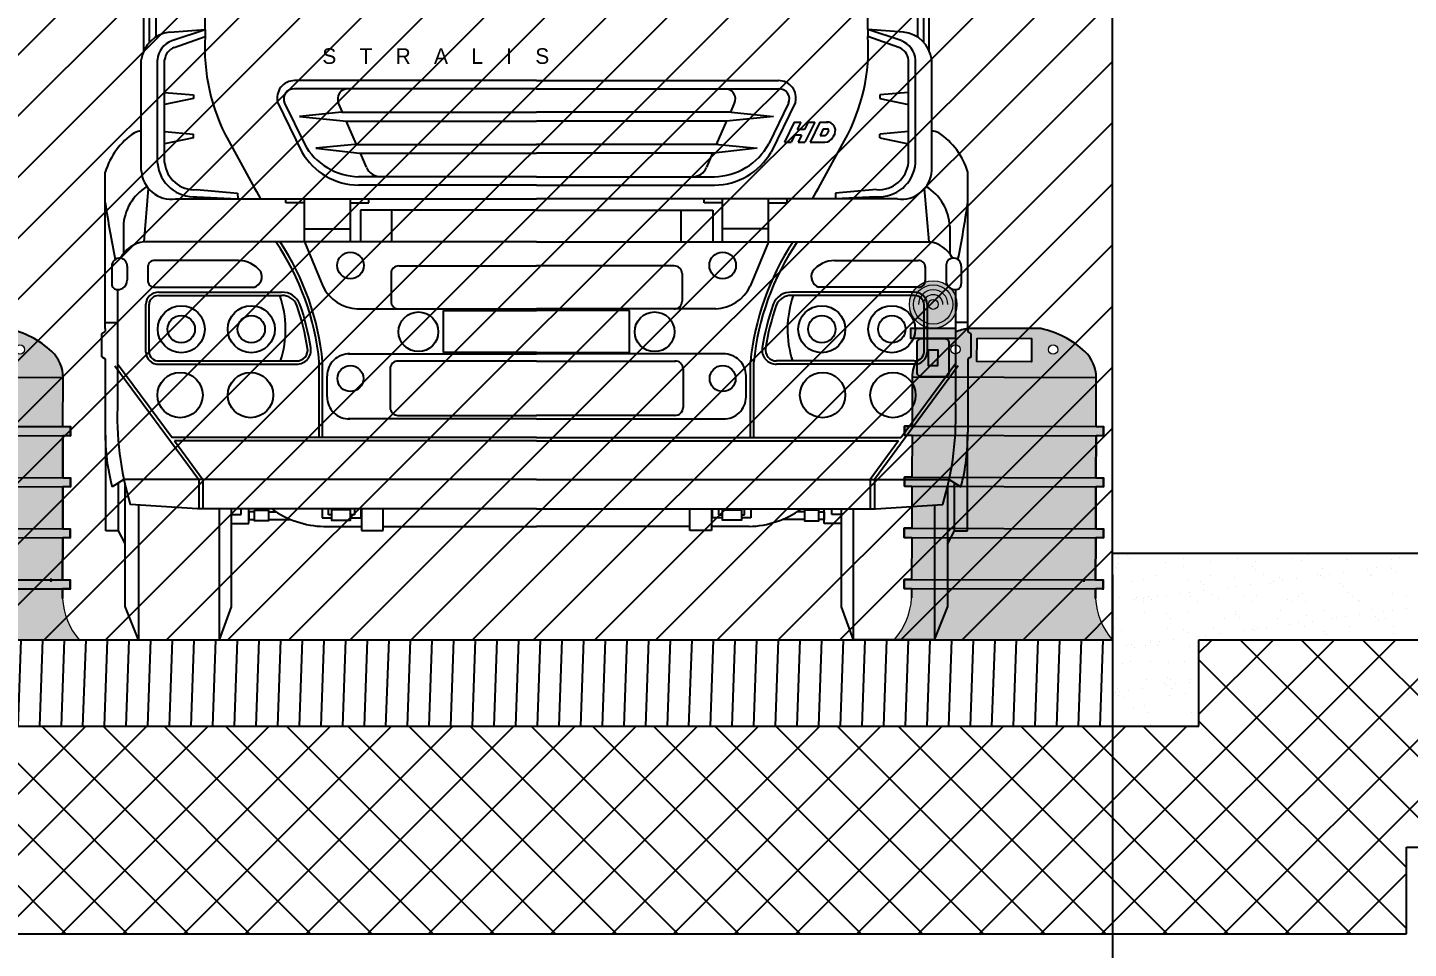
# Model space of a CAD drawing. Header units: metres. Extents: x 668617 to 675126, y 2286318 to 2293677.
# Drawn here: x 672256.569 to 672260.559, y 2287821.654 to 2287824.317 of the extents above; entities that cross this region are included whole.
import ezdxf

# ---------------------------------------------------------------- set-up
doc = ezdxf.new("R2010")
doc.units = ezdxf.units.M
doc.header["$MEASUREMENT"] = 0
doc.layers.add('DMTG_SECCIONES_VIALES', color=250, linetype='Continuous')
doc.layers.add('dp_Fondo del tablero', color=7, linetype='Continuous', lineweight=0, true_color=0xf05123)
doc.layers.add('dp_Pictograma y filete', color=7, linetype='Continuous', lineweight=0, true_color=0x000000)
doc.styles.add('ROMAND', font='romand.shx', dxfattribs={"width": 1.1, "height": 3})
doc.styles.get("Standard").update_dxf_attribs({"font": 'arial.ttf'})
doc.dimstyles.get("Standard").update_dxf_attribs({"dimtxt": 0.18, "dimasz": 0.18, "dimexe": 0.18, "dimexo": 0.0625, "dimgap": 0.09, "dimtad": 0, "dimtih": 1, "dimtoh": 1, "dimdec": 4, "dimzin": 0, "dimdsep": 46, "dimtxsty": 'Standard', "dimcen": 0.09, "dimadec": 0, "dimazin": 0, "dimtfac": 1, "dimtdec": 4, "dimtofl": 0, "dimtmove": 0, "dimatfit": 3, "dimfxl": 1, "dimtolj": 1, "dimtzin": 0, "dimarcsym": 0})

# ---------------------------------------------------------------- blocks, each defined once
blk = doc.blocks.new('*D408')
at = {"layer": 'Defpoints', "color": 0, "transparency": 16777216}
for p in [(672256.4035, 2287822.5467), (672259.7035, 2287822.5467), (672259.7035, 2287821.1547)]:
    blk.add_point(p, dxfattribs=at)
at = {"layer": 'DMTG_SECCIONES_VIALES', "color": 0, "lineweight": -2, "transparency": 16777216}
for p, q in [((672256.4035, 2287822.4842), (672256.4035, 2287820.9747)), ((672259.7035, 2287822.4842), (672259.7035, 2287820.9747)), ((672256.5835, 2287821.1547), (672257.7301, 2287821.1547)), ((672259.5235, 2287821.1547), (672258.377, 2287821.1547))]:
    blk.add_line(p, q, dxfattribs=at)
at = {"layer": 'DMTG_SECCIONES_VIALES', "color": 0, "transparency": 16777216}
for points in [[(672256.5835, 2287821.1847), (672256.5835, 2287821.1247), (672256.4035, 2287821.1547)], [(672259.5235, 2287821.1847), (672259.5235, 2287821.1247), (672259.7035, 2287821.1547)]]:
    blk.add_solid(points, dxfattribs=at)
at = {"layer": 'DMTG_SECCIONES_VIALES', "color": 0, "transparency": 16777216, "insert": (672258.0535, 2287821.1547), "char_height": 0.18, "attachment_point": 5}
blk.add_mtext('\\A1;3.30', dxfattribs=at)
blk = doc.blocks.new('tambo_SCT')
at = {"layer": 'dp_Fondo del tablero', "true_color": 0xf08e0f}
h = blk.add_hatch(color=30, dxfattribs=at)
edge = h.paths.add_edge_path()
edge.add_arc((7.06, 62.65), 4.44, 0, 360)
at = {"layer": 'dp_Fondo del tablero', "true_color": 0xffca00}
h = blk.add_hatch(color=40, dxfattribs=at)
h.paths.add_polyline_path([(11.25, 58.21), (11.25, 56.3), (7.06, 56.3), (2.87, 56.3), (2.87, 58.21), (7.06, 58.21)])
edge = h.paths.add_edge_path()
edge.add_line((4.92, 56.3), (9.19, 56.3))
edge.add_arc((9.19, 55.47), 0.832, 0, 90, ccw=False)
edge.add_line((10.03, 55.47), (10.03, 49.93))
edge.add_arc((9.19, 49.93), 0.832, -90, 0, ccw=False)
edge.add_line((9.19, 49.1), (4.92, 49.1))
edge.add_arc((4.92, 49.93), 0.832, 180, 270, ccw=False)
edge.add_line((4.09, 49.93), (4.09, 55.47))
edge.add_arc((4.92, 55.47), 0.832, 90, 180, ccw=False)
h.paths.add_polyline_path([(6.2, 54.19), (7.92, 54.19), (7.92, 51.2), (6.2, 51.2)], flags=16)
at = {"layer": 'dp_Fondo del tablero'}
h = blk.add_hatch(color=256, dxfattribs=at)
h.paths.add_polyline_path([(37.54, 49.04, 0.208145), (35.42, 53.91, 0.13635), (27.2, 58.18), (13.51, 58.18, 0.03408), (11.25, 57.54), (11.25, 56.3), (9.19, 56.3, -0.414214), (10.03, 55.47), (10.03, 49.93, -0.414214), (9.19, 49.1)])
h.paths.add_polyline_path([(28.6, 54.27, -1), (30.35, 54.27, -1)], flags=16)
h.paths.add_polyline_path([(25.46, 51.99), (15.26, 51.99), (15.26, 56.35), (25.46, 56.35)], flags=16)
h.paths.add_polyline_path([(10.37, 54.27, -1), (12.11, 54.27, -1)], flags=16)
h = blk.add_hatch(color=256, dxfattribs=at)
h.paths.add_polyline_path([(4.92, 49.1, -0.414214), (4.09, 49.93), (4.09, 52.42, 0.133761), (3.17, 49.04)])
h.paths.add_polyline_path([(6.2, 51.2), (7.92, 51.2), (7.92, 54.19), (6.2, 54.19)])
h = blk.add_hatch(color=256, dxfattribs=at)
h.paths.add_polyline_path([(37.54, 39.89), (37.54, 49.04), (3.17, 49.04), (3.17, 39.89)])
h.paths.add_polyline_path([(38.96, 38.19), (38.96, 39.89), (1.76, 39.89), (1.76, 38.19)])
h.paths.add_polyline_path([(1.76, 30.34), (1.76, 28.65), (38.96, 28.65), (38.96, 30.34)])
h.paths.add_polyline_path([(37.54, 20.79), (37.54, 28.65), (3.17, 28.65), (3.17, 20.79)])
h.paths.add_polyline_path([(38.96, 19.1), (38.96, 20.79), (1.76, 20.79), (1.76, 19.1)])
h.paths.add_polyline_path([(1.76, 11.24), (1.76, 9.55), (38.96, 9.55), (38.96, 11.24)])
blk.add_hatch(color=256, dxfattribs=at).paths.add_polyline_path([(3.17, 9.55), (3.17, 9.35, -0.196465), (0, 0), (40.71, 0, -0.16513), (37.54, 7.77), (37.54, 9.55)])
at = {"layer": 'dp_Pictograma y filete', "true_color": 0xffffff}
h = blk.add_hatch(color=7, dxfattribs=at)
h.paths.add_polyline_path([(3.17, 38.19), (3.17, 30.34), (37.54, 30.34), (37.54, 38.19)])
h.paths.add_polyline_path([(3.17, 19.1), (3.17, 11.24), (37.54, 11.24), (37.54, 19.1)])
at = {"layer": 'dp_Pictograma y filete', "lineweight": -3}
for p, q in [((37.54, 49.04), (3.17, 49.04)), ((3.17, 49.04), (3.17, 39.89)), ((37.54, 39.89), (37.54, 49.04)), ((1.76, 38.19), (1.76, 39.89)), ((1.76, 39.89), (38.96, 39.89)), ((38.96, 38.19), (38.96, 39.89)), ((38.96, 38.19), (38.96, 39.89)), ((1.76, 38.19), (38.96, 38.19)), ((1.76, 28.65), (1.76, 30.34)), ((1.76, 30.34), (38.96, 30.34)), ((1.76, 28.65), (38.96, 28.65)), ((38.96, 28.65), (38.96, 30.34)), ((38.96, 28.65), (38.96, 30.34)), ((1.76, 19.1), (1.76, 20.79)), ((1.76, 20.79), (38.96, 20.79)), ((38.96, 19.1), (38.96, 20.79)), ((38.96, 19.1), (38.96, 20.79)), ((1.76, 19.1), (38.96, 19.1)), ((1.76, 9.55), (1.76, 11.24)), ((1.76, 11.24), (38.96, 11.24)), ((35.42, 10.9), (35.42, 11.49)), ((38.96, 9.39), (38.96, 11.24)), ((38.96, 9.55), (38.96, 11.24)), ((1.76, 9.55), (38.96, 9.55)), ((0, 0), (40.71, 0))]:
    blk.add_line(p, q, dxfattribs=at)
for points in [[(11.25, 58.21), (11.25, 56.3), (7.06, 56.3), (2.87, 56.3), (2.87, 58.21), (7.06, 58.21)], [(6.2, 54.19), (7.92, 54.19), (7.92, 51.2), (6.2, 51.2)], [(15.26, 56.35), (25.46, 56.35), (25.46, 51.99), (15.26, 51.99)]]:
    blk.add_lwpolyline(points, close=True, dxfattribs=at)
for points in [[(37.54, 49.04, 0.208145), (35.42, 53.91, 0.13635), (27.2, 58.18), (13.51, 58.18, 0.03408), (11.25, 57.54, 0.03408)], [(4.09, 52.42, 0.133761), (3.17, 49.04)]]:
    blk.add_lwpolyline(points, format="xyb", dxfattribs=at)
blk.add_lwpolyline([(4.92, 56.3), (9.19, 56.3, -0.414214), (10.03, 55.47), (10.03, 49.93, -0.414214), (9.19, 49.1), (4.92, 49.1, -0.414214), (4.09, 49.93), (4.09, 55.47, -0.414214)], format="xyb", close=True, dxfattribs=at)
for points in [[(3.17, 39.89), (1.76, 39.89), (1.76, 38.19), (3.17, 38.19)], [(37.54, 39.89), (38.96, 39.89), (38.96, 38.19), (37.54, 38.19)], [(3.17, 38.19), (3.17, 30.34)], [(37.54, 30.34), (37.54, 38.19)], [(37.54, 38.19), (37.54, 30.34)], [(3.17, 30.34), (1.76, 30.34), (1.76, 28.65), (3.17, 28.65)], [(3.17, 28.65), (3.17, 20.79)], [(37.54, 30.34), (38.96, 30.34), (38.96, 28.65), (37.54, 28.65)], [(37.54, 20.79), (37.54, 28.65)], [(37.54, 28.65), (37.54, 20.79)], [(3.17, 20.79), (1.76, 20.79), (1.76, 19.1), (3.17, 19.1)], [(37.54, 20.79), (38.96, 20.79), (38.96, 19.1), (37.54, 19.1)], [(3.17, 19.1), (3.17, 11.24)], [(37.54, 11.24), (37.54, 19.1)], [(37.54, 19.1), (37.54, 11.24)], [(3.17, 11.24), (1.76, 11.24), (1.76, 9.55), (3.17, 9.55)], [(37.54, 11.24), (38.96, 11.24), (38.96, 9.55), (37.54, 9.55)], [(3.17, 9.55), (3.17, 7.77)], [(37.54, 7.77), (37.54, 9.55)], [(37.54, 9.55), (37.54, 7.77)]]:
    blk.add_lwpolyline(points, dxfattribs=at)
at = {"layer": 'dp_Pictograma y filete'}
for centre, radius in [((7.06, 62.65), 4.44), ((7.06, 62.65), 3.67), ((7.06, 62.65), 0.917), ((11.24, 54.27), 0.873), ((29.47, 54.27), 0.873)]:
    blk.add_circle(centre, radius, dxfattribs=at)
for centre, radius, start, end in [((7.06, 62.65), 2.75, 0, 180), ((7.06, 62.65), 1.83, 0, 180), ((-9.85, 8.56), 13.05, 319.0167, 356.5232), ((50.56, 8.56), 13.05, 183.4768, 220.9833)]:
    blk.add_arc(centre, radius, start, end, dxfattribs=at)
blk = doc.blocks.new('*D432')
at = {"layer": 'Defpoints', "color": 0, "transparency": 16777216}
for p in [(672259.7035, 2287822.7967), (672273.7035, 2287822.7967), (672273.7035, 2287821.1586)]:
    blk.add_point(p, dxfattribs=at)
at = {"layer": 'DMTG_SECCIONES_VIALES', "color": 0, "lineweight": -2, "transparency": 16777216}
for p, q in [((672259.7035, 2287822.7342), (672259.7035, 2287820.9786)), ((672273.7035, 2287822.7342), (672273.7035, 2287820.9786)), ((672259.8835, 2287821.1586), (672266.3186, 2287821.1586)), ((672273.5235, 2287821.1586), (672267.0885, 2287821.1586))]:
    blk.add_line(p, q, dxfattribs=at)
at = {"layer": 'DMTG_SECCIONES_VIALES', "color": 0, "transparency": 16777216}
for points in [[(672259.8835, 2287821.1886), (672259.8835, 2287821.1286), (672259.7035, 2287821.1586)], [(672273.5235, 2287821.1886), (672273.5235, 2287821.1286), (672273.7035, 2287821.1586)]]:
    blk.add_solid(points, dxfattribs=at)
at = {"layer": 'DMTG_SECCIONES_VIALES', "color": 0, "transparency": 16777216, "insert": (672266.7035, 2287821.1586), "char_height": 0.18, "attachment_point": 5}
blk.add_mtext('\\A1;14.00', dxfattribs=at)
blk = doc.blocks.new('_ArchTick')
at = {"color": 0, "linetype": 'ByBlock', "const_width": 0.15}
blk.add_lwpolyline([(-0.5, -0.5), (0.5, 0.5)], dxfattribs=at)
blk = doc.blocks.new('*D402')
at = {"layer": 'Defpoints', "color": 0, "transparency": 16777216}
for p in [(672246.3035, 2287822.7967), (672286.8035, 2287822.7967), (672286.8035, 2287820.242)]:
    blk.add_point(p, dxfattribs=at)
at = {"layer": 'DMTG_SECCIONES_VIALES', "color": 0, "lineweight": -2, "transparency": 16777216}
for p, q in [((672246.3035, 2287822.7342), (672246.3035, 2287820.062)), ((672286.8035, 2287822.7342), (672286.8035, 2287820.062)), ((672246.3035, 2287820.242), (672266.1565, 2287820.242)), ((672286.8035, 2287820.242), (672266.9506, 2287820.242))]:
    blk.add_line(p, q, dxfattribs=at)
at = {"layer": 'DMTG_SECCIONES_VIALES', "color": 0, "lineweight": -2, "transparency": 16777216, "xscale": 0.18, "yscale": 0.18, "zscale": 0.18, "rotation": 180}
blk.add_blockref('_ArchTick', (672246.3035, 2287820.242), dxfattribs=at)
at = {"layer": 'DMTG_SECCIONES_VIALES', "color": 0, "lineweight": -2, "transparency": 16777216, "xscale": 0.18, "yscale": 0.18, "zscale": 0.18}
blk.add_blockref('_ArchTick', (672286.8035, 2287820.242), dxfattribs=at)
at = {"layer": 'DMTG_SECCIONES_VIALES', "color": 0, "transparency": 16777216, "insert": (672266.5535, 2287820.242), "char_height": 0.18, "attachment_point": 5}
blk.add_mtext('\\A1;40.50', dxfattribs=at)

msp = doc.modelspace()

# ---------------------------------------------------------------- hatches: boundary and pattern name
at = {"layer": 'DMTG_SECCIONES_VIALES'}
h = msp.add_hatch(dxfattribs=at)
h.set_pattern_fill('ANSI31', color=51)
h.set_pattern_definition([(45, (672091.9349, 2287760.21828), (-0.08838835, 0.08838835), [])])
h.paths.add_polyline_path([(672259.70355, 2287827.58827), (672246.60757, 2287827.58827), (672246.60757, 2287822.79673), (672250.00355, 2287822.79673), (672250.00355, 2287822.54755), (672259.70355, 2287822.54591)])
at = {"layer": 'DMTG_SECCIONES_VIALES', "true_color": 0x000000}
h = msp.add_hatch(dxfattribs=at)
h.set_pattern_fill('ANSI31', color=18, scale=0.5, angle=43)
h.set_pattern_definition([(88, (671855.920446, 2287752.40659), (-0.062461927, 0.0021812185), [])])
h.paths.add_polyline_path([(672250.00355, 2287822.54673), (672250.00355, 2287822.29673), (672259.70355, 2287822.29673), (672259.70355, 2287822.54673)])
h.paths.add_polyline_path([(672283.10355, 2287822.29673), (672283.10355, 2287822.54673), (672273.70355, 2287822.54673), (672273.70355, 2287822.29673)])

# ---------------------------------------------------------------- linework, layer by layer
at = {"layer": 'DMTG_SECCIONES_VIALES'}
for p, q in [((672256.939, 2287824.57928), (672256.939, 2287824.28987)), ((672257.08179, 2287824.31164), (672257.08179, 2287824.57928)), ((672258.99691, 2287824.31164), (672258.99691, 2287824.57928)), ((672259.13969, 2287824.57928), (672259.13969, 2287824.28987)), ((672256.90437, 2287824.24919), (672256.90437, 2287824.48069)), ((672256.92069, 2287824.27436), (672256.92069, 2287824.47571)), ((672259.15801, 2287824.27436), (672259.15801, 2287824.47571)), ((672259.17432, 2287824.24919), (672259.17432, 2287824.48069)), ((672256.97934, 2287824.30412), (672257.08179, 2287824.31164)), ((672256.98552, 2287824.27929), (672257.08179, 2287824.31164)), ((672257.08179, 2287824.31164), (672257.08179, 2287824.29159)), ((672259.09935, 2287824.30412), (672258.99691, 2287824.31164)), ((672259.09318, 2287824.27929), (672258.99691, 2287824.31164)), ((672258.99691, 2287824.31164), (672258.99691, 2287824.29159)), ((672256.99252, 2287824.25969), (672257.08179, 2287824.29159)), ((672259.08617, 2287824.25969), (672258.99691, 2287824.29159)), ((672256.89737, 2287823.90349), (672256.89737, 2287824.22394)), ((672256.94399, 2287823.92477), (672256.9439, 2287824.22407)), ((672256.96471, 2287823.92673), (672256.96471, 2287824.22407)), ((672259.11398, 2287823.92673), (672259.11398, 2287824.22407)), ((672259.1347, 2287823.92477), (672259.13479, 2287824.22407)), ((672259.18132, 2287823.90349), (672259.18132, 2287824.22394)), ((672258.03935, 2287824.16394), (672257.34007, 2287824.16394)), ((672258.03935, 2287824.13965), (672257.34007, 2287824.13965)), ((672258.03935, 2287824.16394), (672258.73863, 2287824.16394)), ((672258.03935, 2287824.13965), (672258.73863, 2287824.13965)), ((672256.96471, 2287824.12965), (672257.04772, 2287824.12223)), ((672257.04772, 2287824.11154), (672256.96471, 2287824.09432)), ((672257.04772, 2287824.12223), (672257.04772, 2287824.11154)), ((672257.29119, 2287824.10112), (672257.36154, 2287823.95721)), ((672257.31115, 2287824.09812), (672257.36856, 2287823.98061)), ((672257.47841, 2287824.07274), (672257.46736, 2287824.09812)), ((672258.60029, 2287824.07274), (672258.61133, 2287824.09812)), ((672258.76755, 2287824.09812), (672258.71014, 2287823.98061)), ((672258.78751, 2287824.10112), (672258.71715, 2287823.95721)), ((672259.11398, 2287824.12965), (672259.03097, 2287824.12223)), ((672259.03097, 2287824.12223), (672259.03097, 2287824.11154)), ((672259.03097, 2287824.11154), (672259.11398, 2287824.09432)), ((672257.47682, 2287824.07274), (672257.35456, 2287824.05984)), ((672257.35456, 2287824.05984), (672257.49049, 2287824.04694)), ((672257.47682, 2287824.07274), (672258.03935, 2287824.07274)), ((672258.60187, 2287824.07274), (672258.03935, 2287824.07274)), ((672258.72414, 2287824.05984), (672258.5882, 2287824.04694)), ((672258.60187, 2287824.07274), (672258.72414, 2287824.05984)), ((672257.51903, 2287823.9794), (672257.4896, 2287824.04702)), ((672257.49049, 2287824.04694), (672258.03935, 2287824.04694)), ((672258.5882, 2287824.04694), (672258.03935, 2287824.04694)), ((672258.55966, 2287823.9794), (672258.58909, 2287824.04702)), ((672258.78385, 2287824.04345), (672258.75556, 2287823.98592)), ((672258.78385, 2287824.04345), (672258.80323, 2287824.04345)), ((672258.80323, 2287824.04345), (672258.79287, 2287824.02237)), ((672258.81339, 2287824.02237), (672258.79287, 2287824.02237)), ((672258.82375, 2287824.04345), (672258.81339, 2287824.02237)), ((672258.84314, 2287824.04345), (672258.81485, 2287823.98592)), ((672258.82375, 2287824.04345), (672258.84314, 2287824.04345)), ((672258.85796, 2287824.04345), (672258.82967, 2287823.98592)), ((672258.85796, 2287824.04345), (672258.88168, 2287824.04345)), ((672258.86774, 2287824.02394), (672258.85864, 2287824.00543)), ((672258.86774, 2287824.02394), (672258.8804, 2287824.02394)), ((672258.8832, 2287824.01845), (672258.8785, 2287824.00888)), ((672256.96471, 2287824.01652), (672257.04772, 2287824.00909)), ((672257.04772, 2287823.9984), (672256.96471, 2287823.98118)), ((672257.04772, 2287823.9984), (672257.04772, 2287824.00909)), ((672257.51403, 2287823.9794), (672257.40164, 2287823.96877)), ((672257.51403, 2287823.9794), (672258.03935, 2287823.9794)), ((672258.56466, 2287823.9794), (672258.03935, 2287823.9794)), ((672258.56466, 2287823.9794), (672258.67705, 2287823.96877)), ((672258.75556, 2287823.98592), (672258.77494, 2287823.98592)), ((672258.7846, 2287824.00555), (672258.77494, 2287823.98592)), ((672258.80512, 2287824.00555), (672258.7846, 2287824.00555)), ((672258.80512, 2287824.00555), (672258.79547, 2287823.98592)), ((672258.79547, 2287823.98592), (672258.81485, 2287823.98592)), ((672258.82967, 2287823.98592), (672258.87282, 2287823.98592)), ((672258.85864, 2287824.00543), (672258.87272, 2287824.00543)), ((672258.90085, 2287824.01013), (672258.89586, 2287823.99997)), ((672259.11398, 2287824.01652), (672259.03097, 2287824.00909)), ((672259.03097, 2287823.9984), (672259.03097, 2287824.00909)), ((672259.03097, 2287823.9984), (672259.11398, 2287823.98118)), ((672257.40164, 2287823.96877), (672257.5277, 2287823.9536)), ((672257.5277, 2287823.9536), (672258.03935, 2287823.9536)), ((672257.54775, 2287823.91342), (672257.53026, 2287823.9536)), ((672258.55099, 2287823.9536), (672258.03935, 2287823.9536)), ((672258.53095, 2287823.91342), (672258.54843, 2287823.9536)), ((672258.67705, 2287823.96877), (672258.55099, 2287823.9536)), ((672256.79325, 2287823.44661), (672256.79319, 2287823.8991)), ((672259.28544, 2287823.44661), (672259.2855, 2287823.8991)), ((672258.03935, 2287823.88592), (672257.52534, 2287823.88592)), ((672258.03935, 2287823.86163), (672257.52534, 2287823.86163)), ((672258.03935, 2287823.88592), (672258.55335, 2287823.88592)), ((672258.03935, 2287823.86163), (672258.55335, 2287823.86163)), ((672256.90515, 2287823.69733), (672256.91809, 2287823.85158)), ((672256.99655, 2287823.8215), (672258.03935, 2287823.8215)), ((672257.05655, 2287823.84842), (672257.17532, 2287823.83863)), ((672257.05788, 2287823.82765), (672257.17532, 2287823.8215)), ((672257.17532, 2287823.83863), (672257.17585, 2287823.82148)), ((672257.31534, 2287823.81026), (672257.31534, 2287823.8215)), ((672257.36863, 2287823.69733), (672257.36863, 2287823.8215)), ((672257.50166, 2287823.69733), (672257.50166, 2287823.8215)), ((672257.55495, 2287823.81026), (672257.55495, 2287823.8215)), ((672259.08214, 2287823.8215), (672258.03935, 2287823.8215)), ((672258.52374, 2287823.81026), (672258.52374, 2287823.8215)), ((672258.57703, 2287823.69733), (672258.57703, 2287823.8215)), ((672258.71006, 2287823.69733), (672258.71006, 2287823.8215)), ((672258.76336, 2287823.81026), (672258.76336, 2287823.8215)), ((672258.90337, 2287823.83863), (672258.90285, 2287823.82148)), ((672259.02215, 2287823.84842), (672258.90337, 2287823.83863)), ((672259.02081, 2287823.82765), (672258.90337, 2287823.8215)), ((672259.17355, 2287823.69733), (672259.1606, 2287823.85158)), ((672257.36863, 2287823.81026), (672257.31534, 2287823.81026)), ((672257.50166, 2287823.81026), (672257.55495, 2287823.81026)), ((672258.03935, 2287823.78862), (672257.53029, 2287823.78862)), ((672257.53029, 2287823.78862), (672257.53029, 2287823.69733)), ((672257.62165, 2287823.69733), (672257.62165, 2287823.78862)), ((672258.03935, 2287823.78862), (672258.5484, 2287823.78862)), ((672258.45705, 2287823.69733), (672258.45705, 2287823.78862)), ((672258.57703, 2287823.81026), (672258.52374, 2287823.81026)), ((672258.5484, 2287823.78862), (672258.5484, 2287823.69733)), ((672258.71006, 2287823.81026), (672258.76336, 2287823.81026)), ((672256.84553, 2287823.7416), (672256.84553, 2287823.66326)), ((672259.23317, 2287823.7416), (672259.23317, 2287823.66326)), ((672257.36863, 2287823.73486), (672257.50166, 2287823.73486)), ((672258.71006, 2287823.73486), (672258.57703, 2287823.73486)), ((672258.03935, 2287823.69733), (672256.90515, 2287823.69733)), ((672257.36863, 2287823.69733), (672257.42185, 2287823.56889)), ((672258.03935, 2287823.69733), (672259.17355, 2287823.69733)), ((672258.71006, 2287823.69733), (672258.65684, 2287823.56889)), ((672256.81235, 2287823.62716), (672256.81235, 2287823.57569)), ((672256.85614, 2287823.62716), (672256.85614, 2287823.58658)), ((672256.91638, 2287823.62654), (672256.91638, 2287823.5838)), ((672257.17796, 2287823.64367), (672256.93594, 2287823.64367)), ((672257.64132, 2287823.62804), (672258.03935, 2287823.62804)), ((672258.43737, 2287823.62804), (672258.03935, 2287823.62804)), ((672258.90074, 2287823.64367), (672259.14276, 2287823.64367)), ((672259.16231, 2287823.62654), (672259.16231, 2287823.5838)), ((672259.22255, 2287823.62716), (672259.22255, 2287823.58658)), ((672259.26634, 2287823.62716), (672259.26634, 2287823.57569)), ((672257.61882, 2287823.60554), (672257.61882, 2287823.52597)), ((672258.45987, 2287823.60554), (672258.45987, 2287823.52597)), ((672256.82882, 2287823.55978), (672256.82882, 2287823.23612)), ((672256.93594, 2287823.56667), (672257.22425, 2287823.56667)), ((672256.94799, 2287823.55148), (672257.30248, 2287823.55148)), ((672256.94799, 2287823.542), (672257.30248, 2287823.542)), ((672259.13071, 2287823.55148), (672258.77621, 2287823.55148)), ((672259.13071, 2287823.542), (672258.77621, 2287823.542)), ((672259.14276, 2287823.56667), (672258.85445, 2287823.56667)), ((672259.24988, 2287823.55978), (672259.24988, 2287823.23612)), ((672256.91013, 2287823.37845), (672256.91013, 2287823.51679)), ((672256.91961, 2287823.37845), (672256.91961, 2287823.51679)), ((672257.52111, 2287823.50349), (672258.03935, 2287823.50349)), ((672257.77051, 2287823.49937), (672258.03935, 2287823.49937)), ((672257.77051, 2287823.3771), (672257.77051, 2287823.49937)), ((672258.55759, 2287823.50349), (672258.03935, 2287823.50349)), ((672258.30818, 2287823.49937), (672258.03935, 2287823.49937)), ((672258.30818, 2287823.3771), (672258.30818, 2287823.49937)), ((672259.15909, 2287823.37845), (672259.15909, 2287823.51679)), ((672259.16857, 2287823.37845), (672259.16857, 2287823.51679)), ((672256.79325, 2287823.46437), (672256.82882, 2287823.46437)), ((672259.28545, 2287823.46437), (672259.24988, 2287823.46437)), ((672256.78326, 2287823.43142), (672256.79325, 2287823.43815)), ((672256.78326, 2287823.36541), (672256.78326, 2287823.43142)), ((672256.79325, 2287823.44661), (672256.79325, 2287823.43815)), ((672259.28544, 2287823.44661), (672259.28544, 2287823.43815)), ((672259.29544, 2287823.43142), (672259.28544, 2287823.43815)), ((672259.29544, 2287823.36541), (672259.29544, 2287823.43142)), ((672256.78326, 2287823.36541), (672256.79325, 2287823.35868)), ((672256.79325, 2287823.35868), (672256.79325, 2287823.14749)), ((672256.82882, 2287823.34451), (672256.98621, 2287823.13142)), ((672256.94799, 2287823.35324), (672257.34563, 2287823.35324)), ((672256.94799, 2287823.34377), (672257.34563, 2287823.34377)), ((672257.41148, 2287823.13142), (672257.41148, 2287823.35007)), ((672257.42133, 2287823.13142), (672257.42133, 2287823.35007)), ((672257.49509, 2287823.37329), (672258.03935, 2287823.37329)), ((672258.03935, 2287823.35257), (672257.63774, 2287823.35257)), ((672258.03935, 2287823.3771), (672257.77051, 2287823.3771)), ((672258.03935, 2287823.3771), (672258.30818, 2287823.3771)), ((672258.58361, 2287823.37329), (672258.03935, 2287823.37329)), ((672258.03935, 2287823.35257), (672258.44095, 2287823.35257)), ((672258.65736, 2287823.13142), (672258.65736, 2287823.35007)), ((672258.66721, 2287823.13142), (672258.66721, 2287823.35007)), ((672259.13071, 2287823.35324), (672258.73306, 2287823.35324)), ((672259.13071, 2287823.34377), (672258.73306, 2287823.34377)), ((672259.24988, 2287823.34451), (672259.09249, 2287823.13142)), ((672259.29544, 2287823.36541), (672259.28544, 2287823.35868)), ((672259.28544, 2287823.35868), (672259.28544, 2287823.14749)), ((672256.82089, 2287823.33866), (672257.06322, 2287823.01057)), ((672257.434, 2287823.24913), (672257.434, 2287823.30989)), ((672258.64469, 2287823.24913), (672258.64469, 2287823.30989)), ((672259.2578, 2287823.33866), (672259.01547, 2287823.01057)), ((672258.03935, 2287823.18573), (672257.49509, 2287823.18573)), ((672257.63774, 2287823.19558), (672258.03935, 2287823.19558)), ((672258.44095, 2287823.19558), (672258.03935, 2287823.19558)), ((672258.03935, 2287823.18573), (672258.58361, 2287823.18573)), ((672256.79444, 2287822.86197), (672256.79444, 2287823.13809)), ((672258.03935, 2287823.13142), (672256.98621, 2287823.13142)), ((672258.03935, 2287823.12157), (672256.99348, 2287823.12157)), ((672256.99348, 2287823.12157), (672257.07547, 2287823.01057)), ((672258.03935, 2287823.13142), (672259.09249, 2287823.13142)), ((672258.03935, 2287823.12157), (672259.08521, 2287823.12157)), ((672259.08521, 2287823.12157), (672259.00322, 2287823.01057)), ((672259.28426, 2287822.86197), (672259.28426, 2287823.13809)), ((672256.8468, 2287823.01057), (672256.81299, 2287822.98898)), ((672256.83185, 2287822.86197), (672256.83185, 2287823.00102)), ((672258.03935, 2287823.01057), (672256.8468, 2287823.01057)), ((672256.85078, 2287822.64263), (672256.85078, 2287822.99281)), ((672257.06322, 2287823.01057), (672257.06322, 2287822.92533)), ((672257.07547, 2287823.01057), (672257.07547, 2287822.92533)), ((672258.03935, 2287823.01057), (672259.23189, 2287823.01057)), ((672259.00322, 2287823.01057), (672259.00322, 2287822.92533)), ((672259.01547, 2287823.01057), (672259.01547, 2287822.92533)), ((672259.22792, 2287822.64263), (672259.22792, 2287822.99281)), ((672259.23189, 2287823.01057), (672259.26571, 2287822.98898)), ((672259.24685, 2287822.86197), (672259.24685, 2287823.00102)), ((672257.05943, 2287822.92533), (672256.8655, 2287822.93813)), ((672256.88916, 2287822.93657), (672256.88916, 2287822.54673)), ((672258.03935, 2287822.92533), (672257.05943, 2287822.92533)), ((672257.12348, 2287822.54673), (672257.12348, 2287822.92533)), ((672257.15792, 2287822.6417), (672257.15792, 2287822.92533)), ((672257.15792, 2287822.90889), (672257.18561, 2287822.90889)), ((672257.18561, 2287822.90889), (672257.18561, 2287822.92533)), ((672257.20792, 2287822.88276), (672257.20792, 2287822.92533)), ((672257.26483, 2287822.91698), (672257.28637, 2287822.91698)), ((672257.4201, 2287822.92533), (672257.4201, 2287822.89918)), ((672257.43817, 2287822.90779), (672257.43817, 2287822.92533)), ((672257.44707, 2287822.90779), (672257.43817, 2287822.90779)), ((672257.51335, 2287822.90779), (672257.50159, 2287822.90779)), ((672257.51335, 2287822.92533), (672257.51335, 2287822.90779)), ((672257.53143, 2287822.92533), (672257.53143, 2287822.89918)), ((672257.53336, 2287822.92533), (672257.53336, 2287822.86224)), ((672257.5961, 2287822.86224), (672257.5961, 2287822.92533)), ((672258.03935, 2287822.92533), (672259.01926, 2287822.92533)), ((672258.4826, 2287822.86224), (672258.4826, 2287822.92533)), ((672258.54534, 2287822.92533), (672258.54534, 2287822.86224)), ((672258.54726, 2287822.92533), (672258.54726, 2287822.89918)), ((672258.56534, 2287822.92533), (672258.56534, 2287822.90779)), ((672258.56534, 2287822.90779), (672258.57711, 2287822.90779)), ((672258.63163, 2287822.90779), (672258.64052, 2287822.90779)), ((672258.64052, 2287822.90779), (672258.64052, 2287822.92533)), ((672258.6586, 2287822.92533), (672258.6586, 2287822.89918)), ((672258.81386, 2287822.91698), (672258.79232, 2287822.91698)), ((672258.87077, 2287822.88276), (672258.87077, 2287822.92533)), ((672258.89309, 2287822.90889), (672258.89309, 2287822.92533)), ((672258.92078, 2287822.90889), (672258.89309, 2287822.90889)), ((672258.92078, 2287822.6417), (672258.92078, 2287822.92533)), ((672258.95521, 2287822.54673), (672258.95521, 2287822.92533)), ((672259.01926, 2287822.92533), (672259.21319, 2287822.93813)), ((672259.18954, 2287822.93657), (672259.18954, 2287822.54673)), ((672256.83185, 2287822.86197), (672256.79444, 2287822.86197)), ((672256.85078, 2287822.82528), (672256.83185, 2287822.86197)), ((672257.15792, 2287822.88276), (672257.20792, 2287822.88276)), ((672257.26483, 2287822.89472), (672257.32895, 2287822.89472)), ((672257.4201, 2287822.89918), (672257.44707, 2287822.89918)), ((672257.42506, 2287822.87447), (672257.53336, 2287822.87447)), ((672257.50159, 2287822.89918), (672257.53143, 2287822.89918)), ((672257.53336, 2287822.86224), (672257.5961, 2287822.86224)), ((672257.5961, 2287822.87447), (672258.03935, 2287822.87447)), ((672258.4826, 2287822.87447), (672258.03935, 2287822.87447)), ((672258.54534, 2287822.86224), (672258.4826, 2287822.86224)), ((672258.65363, 2287822.87447), (672258.54534, 2287822.87447)), ((672258.57711, 2287822.89918), (672258.54726, 2287822.89918)), ((672258.6586, 2287822.89918), (672258.63163, 2287822.89918)), ((672258.81386, 2287822.89472), (672258.74974, 2287822.89472)), ((672258.92078, 2287822.88276), (672258.87077, 2287822.88276)), ((672259.22792, 2287822.82528), (672259.24685, 2287822.86197)), ((672259.24685, 2287822.86197), (672259.28426, 2287822.86197)), ((672259.70355, 2287822.54673), (672259.70355, 2287822.79673)), ((672259.70355, 2287822.79673), (672273.70355, 2287822.79673)), ((672256.88916, 2287822.54673), (672256.85078, 2287822.64263)), ((672257.12348, 2287822.54673), (672257.15792, 2287822.6417)), ((672258.95521, 2287822.54673), (672258.92078, 2287822.6417)), ((672259.18954, 2287822.54673), (672259.22792, 2287822.64263)), ((672250.00355, 2287822.54673), (672259.70355, 2287822.54673)), ((672256.88916, 2287822.54673), (672257.12348, 2287822.54673)), ((672259.18954, 2287822.54673), (672258.95521, 2287822.54673)), ((672259.95355, 2287822.29673), (672259.95355, 2287822.54673)), ((672259.95355, 2287822.54673), (672273.45355, 2287822.54673)), ((672249.75355, 2287822.29673), (672259.95355, 2287822.29673)), ((672260.55355, 2287821.69673), (672260.55355, 2287821.94673)), ((672260.55355, 2287821.94673), (672272.85355, 2287821.94673)), ((672249.15355, 2287821.69673), (672260.55355, 2287821.69673))]:
    msp.add_line(p, q, dxfattribs=at)
at = {"layer": 'DMTG_SECCIONES_VIALES', "color": 18, "linetype": 'Continuous', "true_color": 0x000000}
for p, q in [((672259.72014, 2287822.78568), (672259.72014, 2287822.78568)), ((672259.7329, 2287822.79536), (672259.7329, 2287822.79536)), ((672259.74617, 2287822.78911), (672259.74617, 2287822.78911)), ((672259.75398, 2287822.78192), (672259.75398, 2287822.78192)), ((672259.78682, 2287822.79446), (672259.78682, 2287822.79446)), ((672259.88861, 2287822.79564), (672259.88861, 2287822.79564)), ((672259.90969, 2287822.78221), (672259.90969, 2287822.78221)), ((672260.04431, 2287822.79592), (672260.04431, 2287822.79592)), ((672260.0654, 2287822.78249), (672260.0654, 2287822.78249)), ((672260.20002, 2287822.7962), (672260.20002, 2287822.7962)), ((672260.2211, 2287822.78277), (672260.2211, 2287822.78277)), ((672260.26733, 2287822.79375), (672260.26733, 2287822.79375)), ((672260.35573, 2287822.79649), (672260.35573, 2287822.79649)), ((672260.37681, 2287822.78306), (672260.37681, 2287822.78306)), ((672260.53252, 2287822.78334), (672260.53252, 2287822.78334)), ((672259.70471, 2287822.76445), (672259.70471, 2287822.76445)), ((672259.71393, 2287822.756), (672259.71393, 2287822.756)), ((672259.72196, 2287822.76621), (672259.72196, 2287822.76621)), ((672259.857, 2287822.77107), (672259.857, 2287822.77107)), ((672259.90773, 2287822.76003), (672259.90773, 2287822.76003)), ((672259.98788, 2287822.77274), (672259.98788, 2287822.77274)), ((672260.10781, 2287822.75831), (672260.10781, 2287822.75831)), ((672260.11579, 2287822.77213), (672260.11579, 2287822.77213)), ((672260.11702, 2287822.74986), (672260.11702, 2287822.74986)), ((672260.25083, 2287822.77699), (672260.25083, 2287822.77699)), ((672260.31083, 2287822.75389), (672260.31083, 2287822.75389)), ((672260.37127, 2287822.74194), (672260.37127, 2287822.74194)), ((672260.38171, 2287822.77866), (672260.38171, 2287822.77866)), ((672260.43919, 2287822.75089), (672260.43919, 2287822.75089)), ((672260.46521, 2287822.75431), (672260.46521, 2287822.75431)), ((672260.50586, 2287822.75966), (672260.50586, 2287822.75966)), ((672260.50962, 2287822.77805), (672260.50962, 2287822.77805)), ((672260.5109, 2287822.75217), (672260.5109, 2287822.75217)), ((672260.52012, 2287822.74372), (672260.52012, 2287822.74372)), ((672259.75743, 2287822.71614), (672259.75743, 2287822.71614)), ((672259.79254, 2287822.72161), (672259.79254, 2287822.72161)), ((672259.82989, 2287822.73357), (672259.82989, 2287822.73357)), ((672259.92045, 2287822.721), (672259.92045, 2287822.721)), ((672259.9575, 2287822.71443), (672259.9575, 2287822.71443)), ((672259.96672, 2287822.70598), (672259.96672, 2287822.70598)), ((672259.9856, 2287822.73385), (672259.9856, 2287822.73385)), ((672260.05549, 2287822.72586), (672260.05549, 2287822.72586)), ((672260.1021, 2287822.70651), (672260.1021, 2287822.70651)), ((672260.1413, 2287822.73413), (672260.1413, 2287822.73413)), ((672260.16052, 2287822.71), (672260.16052, 2287822.71)), ((672260.17001, 2287822.71545), (672260.17001, 2287822.71545)), ((672260.18637, 2287822.72753), (672260.18637, 2287822.72753)), ((672260.19603, 2287822.71887), (672260.19603, 2287822.71887)), ((672260.23668, 2287822.72423), (672260.23668, 2287822.72423)), ((672260.29701, 2287822.73442), (672260.29701, 2287822.73442)), ((672260.3046, 2287822.73317), (672260.3046, 2287822.73317)), ((672260.31428, 2287822.72692), (672260.31428, 2287822.72692)), ((672260.33062, 2287822.73659), (672260.33062, 2287822.73659)), ((672260.36059, 2287822.70829), (672260.36059, 2287822.70829)), ((672260.44932, 2287822.73178), (672260.44932, 2287822.73178)), ((672260.45272, 2287822.7347), (672260.45272, 2287822.7347)), ((672259.72511, 2287822.66986), (672259.72511, 2287822.66986)), ((672259.76624, 2287822.66229), (672259.76624, 2287822.66229)), ((672259.77328, 2287822.67015), (672259.77328, 2287822.67015)), ((672259.79227, 2287822.66572), (672259.79227, 2287822.66572)), ((672259.80719, 2287822.67054), (672259.80719, 2287822.67054)), ((672259.81641, 2287822.6621), (672259.81641, 2287822.6621)), ((672259.83292, 2287822.67107), (672259.83292, 2287822.67107)), ((672259.86015, 2287822.67473), (672259.86015, 2287822.67473)), ((672259.90083, 2287822.68001), (672259.90083, 2287822.68001)), ((672259.92686, 2287822.68344), (672259.92686, 2287822.68344)), ((672259.92899, 2287822.67043), (672259.92899, 2287822.67043)), ((672259.96751, 2287822.68879), (672259.96751, 2287822.68879)), ((672259.99103, 2287822.6764), (672259.99103, 2287822.6764)), ((672260.01021, 2287822.66612), (672260.01021, 2287822.66612)), ((672260.03542, 2287822.69773), (672260.03542, 2287822.69773)), ((672260.06145, 2287822.70115), (672260.06145, 2287822.70115)), ((672260.08469, 2287822.67072), (672260.08469, 2287822.67072)), ((672260.11894, 2287822.67579), (672260.11894, 2287822.67579)), ((672260.21029, 2287822.6644), (672260.21029, 2287822.6644)), ((672260.2404, 2287822.671), (672260.2404, 2287822.671)), ((672260.25398, 2287822.68065), (672260.25398, 2287822.68065)), ((672260.36981, 2287822.69984), (672260.36981, 2287822.69984)), ((672260.38486, 2287822.68232), (672260.38486, 2287822.68232)), ((672260.39611, 2287822.67128), (672260.39611, 2287822.67128)), ((672260.51277, 2287822.68171), (672260.51277, 2287822.68171)), ((672260.55182, 2287822.67157), (672260.55182, 2287822.67157)), ((672259.79436, 2287822.65672), (672259.79436, 2287822.65672)), ((672259.79569, 2287822.62527), (672259.79569, 2287822.62527)), ((672259.85991, 2287822.62224), (672259.85991, 2287822.62224)), ((672259.9236, 2287822.62465), (672259.9236, 2287822.62465)), ((672259.95007, 2287822.657), (672259.95007, 2287822.657)), ((672260.05864, 2287822.62952), (672260.05864, 2287822.62952)), ((672260.10578, 2287822.65728), (672260.10578, 2287822.65728)), ((672260.18952, 2287822.63119), (672260.18952, 2287822.63119)), ((672260.2195, 2287822.65596), (672260.2195, 2287822.65596)), ((672260.26149, 2287822.65757), (672260.26149, 2287822.65757)), ((672260.31743, 2287822.63058), (672260.31743, 2287822.63058)), ((672260.41331, 2287822.65998), (672260.41331, 2287822.65998)), ((672260.41719, 2287822.65785), (672260.41719, 2287822.65785)), ((672260.45247, 2287822.63544), (672260.45247, 2287822.63544)), ((672260.48529, 2287822.6275), (672260.48529, 2287822.6275)), ((672260.51131, 2287822.63092), (672260.51131, 2287822.63092)), ((672260.55196, 2287822.63627), (672260.55196, 2287822.63627)), ((672259.71456, 2287822.60808), (672259.71456, 2287822.60808)), ((672259.87027, 2287822.60836), (672259.87027, 2287822.60836)), ((672260.02598, 2287822.60864), (672260.02598, 2287822.60864)), ((672260.05998, 2287822.62052), (672260.05998, 2287822.62052)), ((672260.0692, 2287822.61207), (672260.0692, 2287822.61207)), ((672260.1482, 2287822.58312), (672260.1482, 2287822.58312)), ((672260.18168, 2287822.60893), (672260.18168, 2287822.60893)), ((672260.21611, 2287822.59206), (672260.21611, 2287822.59206)), ((672260.24213, 2287822.59549), (672260.24213, 2287822.59549)), ((672260.25713, 2287822.58431), (672260.25713, 2287822.58431)), ((672260.263, 2287822.6161), (672260.263, 2287822.6161)), ((672260.28278, 2287822.60084), (672260.28278, 2287822.60084)), ((672260.33739, 2287822.60921), (672260.33739, 2287822.60921)), ((672260.3507, 2287822.60978), (672260.3507, 2287822.60978)), ((672260.37672, 2287822.6132), (672260.37672, 2287822.6132)), ((672260.38801, 2287822.58598), (672260.38801, 2287822.58598)), ((672260.41737, 2287822.61856), (672260.41737, 2287822.61856)), ((672260.46308, 2287822.61438), (672260.46308, 2287822.61438)), ((672260.47229, 2287822.60593), (672260.47229, 2287822.60593)), ((672260.4931, 2287822.60949), (672260.4931, 2287822.60949)), ((672260.51592, 2287822.58537), (672260.51592, 2287822.58537)), ((672259.7096, 2287822.57835), (672259.7096, 2287822.57835)), ((672259.72826, 2287822.57352), (672259.72826, 2287822.57352)), ((672259.81366, 2287822.54495), (672259.81366, 2287822.54495)), ((672259.83837, 2287822.54233), (672259.83837, 2287822.54233)), ((672259.8633, 2287822.57839), (672259.8633, 2287822.57839)), ((672259.87902, 2287822.54768), (672259.87902, 2287822.54768)), ((672259.90967, 2287822.57663), (672259.90967, 2287822.57663)), ((672259.91889, 2287822.56819), (672259.91889, 2287822.56819)), ((672259.94693, 2287822.55662), (672259.94693, 2287822.55662)), ((672259.97296, 2287822.56005), (672259.97296, 2287822.56005)), ((672259.99418, 2287822.58006), (672259.99418, 2287822.58006)), ((672260.01361, 2287822.5654), (672260.01361, 2287822.5654)), ((672260.08152, 2287822.57434), (672260.08152, 2287822.57434)), ((672260.10755, 2287822.57777), (672260.10755, 2287822.57777)), ((672260.1127, 2287822.57221), (672260.1127, 2287822.57221)), ((672260.12209, 2287822.57944), (672260.12209, 2287822.57944)), ((672260.31277, 2287822.57049), (672260.31277, 2287822.57049)), ((672260.32199, 2287822.56205), (672260.32199, 2287822.56205)), ((672260.51579, 2287822.56607), (672260.51579, 2287822.56607)), ((672259.70378, 2287822.52461), (672259.70378, 2287822.52461)), ((672259.74443, 2287822.52996), (672259.74443, 2287822.52996)), ((672259.75937, 2287822.53275), (672259.75937, 2287822.53275)), ((672259.76858, 2287822.52431), (672259.76858, 2287822.52431)), ((672259.79884, 2287822.52893), (672259.79884, 2287822.52893)), ((672259.81234, 2287822.5389), (672259.81234, 2287822.5389)), ((672259.83475, 2287822.53151), (672259.83475, 2287822.53151)), ((672259.92675, 2287822.52831), (672259.92675, 2287822.52831)), ((672259.73141, 2287822.47718), (672259.73141, 2287822.47718)), ((672259.75494, 2287822.48287), (672259.75494, 2287822.48287)), ((672259.81208, 2287822.48445), (672259.81208, 2287822.48445)), ((672259.86645, 2287822.48205), (672259.86645, 2287822.48205)), ((672259.91065, 2287822.48316), (672259.91065, 2287822.48316)), ((672259.80199, 2287822.43259), (672259.80199, 2287822.43259)), ((672259.86185, 2287822.43884), (672259.86185, 2287822.43884)), ((672259.87107, 2287822.4304), (672259.87107, 2287822.4304)), ((672259.92512, 2287822.42429), (672259.92512, 2287822.42429)), ((672259.9299, 2287822.43197), (672259.9299, 2287822.43197)), ((672259.71154, 2287822.39496), (672259.71154, 2287822.39496)), ((672259.71942, 2287822.40602), (672259.71942, 2287822.40602)), ((672259.72076, 2287822.38651), (672259.72076, 2287822.38651)), ((672259.72385, 2287822.3978), (672259.72385, 2287822.3978)), ((672259.74988, 2287822.40122), (672259.74988, 2287822.40122)), ((672259.79053, 2287822.40657), (672259.79053, 2287822.40657)), ((672259.85404, 2287822.41974), (672259.85404, 2287822.41974)), ((672259.85844, 2287822.41551), (672259.85844, 2287822.41551)), ((672259.8696, 2287822.38571), (672259.8696, 2287822.38571)), ((672259.87513, 2287822.40631), (672259.87513, 2287822.40631)), ((672259.88447, 2287822.41894), (672259.88447, 2287822.41894)), ((672259.91457, 2287822.39054), (672259.91457, 2287822.39054)), ((672259.73456, 2287822.38084), (672259.73456, 2287822.38084)), ((672259.76426, 2287822.34666), (672259.76426, 2287822.34666)), ((672259.79533, 2287822.35767), (672259.79533, 2287822.35767)), ((672259.95103, 2287822.35795), (672259.95103, 2287822.35795)), ((672259.80514, 2287822.33624), (672259.80514, 2287822.33624)), ((672259.93305, 2287822.33563), (672259.93305, 2287822.33563)), ((672259.81403, 2287822.30105), (672259.81403, 2287822.30105))]:
    msp.add_line(p, q, dxfattribs=at)
at = {"layer": 'DMTG_SECCIONES_VIALES', "color": 252, "linetype": 'Continuous', "true_color": 0x939598}
for p, q in [((672259.49532, 2287821.69673), (672260.34532, 2287822.54673)), ((672259.6721, 2287821.69673), (672260.5221, 2287822.54673)), ((672259.84887, 2287821.69673), (672260.69887, 2287822.54673)), ((672259.95355, 2287822.50852), (672259.99177, 2287822.54673)), ((672259.95355, 2287822.33174), (672260.16854, 2287822.54673)), ((672260.02565, 2287821.69673), (672260.87565, 2287822.54673)), ((672260.67218, 2287821.94673), (672260.07218, 2287822.54673)), ((672260.20243, 2287821.69673), (672261.05243, 2287822.54673)), ((672260.84895, 2287821.94673), (672260.24895, 2287822.54673)), ((672261.02573, 2287821.94673), (672260.42573, 2287822.54673)), ((672260.55355, 2287821.88858), (672259.95355, 2287822.48858)), ((672260.55355, 2287821.71181), (672259.95355, 2287822.31181)), ((672256.67954, 2287821.69673), (672256.07954, 2287822.29673)), ((672256.13656, 2287821.69673), (672256.73656, 2287822.29673)), ((672256.85631, 2287821.69673), (672256.25631, 2287822.29673)), ((672256.31334, 2287821.69673), (672256.91334, 2287822.29673)), ((672257.03309, 2287821.69673), (672256.43309, 2287822.29673)), ((672256.49011, 2287821.69673), (672257.09011, 2287822.29673)), ((672257.20987, 2287821.69673), (672256.60987, 2287822.29673)), ((672256.66689, 2287821.69673), (672257.26689, 2287822.29673)), ((672257.38664, 2287821.69673), (672256.78664, 2287822.29673)), ((672256.84367, 2287821.69673), (672257.44367, 2287822.29673)), ((672257.56342, 2287821.69673), (672256.96342, 2287822.29673)), ((672257.02044, 2287821.69673), (672257.62044, 2287822.29673)), ((672257.7402, 2287821.69673), (672257.1402, 2287822.29673)), ((672257.19722, 2287821.69673), (672257.79722, 2287822.29673)), ((672257.91697, 2287821.69673), (672257.31697, 2287822.29673)), ((672257.374, 2287821.69673), (672257.974, 2287822.29673)), ((672258.09375, 2287821.69673), (672257.49375, 2287822.29673)), ((672257.55077, 2287821.69673), (672258.15077, 2287822.29673)), ((672258.27053, 2287821.69673), (672257.67053, 2287822.29673)), ((672257.72755, 2287821.69673), (672258.32755, 2287822.29673)), ((672258.4473, 2287821.69673), (672257.8473, 2287822.29673)), ((672257.90433, 2287821.69673), (672258.50433, 2287822.29673)), ((672258.62408, 2287821.69673), (672258.02408, 2287822.29673)), ((672258.0811, 2287821.69673), (672258.6811, 2287822.29673)), ((672258.80086, 2287821.69673), (672258.20086, 2287822.29673)), ((672258.25788, 2287821.69673), (672258.85788, 2287822.29673)), ((672258.97763, 2287821.69673), (672258.37763, 2287822.29673)), ((672258.43466, 2287821.69673), (672259.03466, 2287822.29673)), ((672259.15441, 2287821.69673), (672258.55441, 2287822.29673)), ((672258.61143, 2287821.69673), (672259.21143, 2287822.29673)), ((672259.33119, 2287821.69673), (672258.73119, 2287822.29673)), ((672258.78821, 2287821.69673), (672259.38821, 2287822.29673)), ((672259.50796, 2287821.69673), (672258.90796, 2287822.29673)), ((672258.96499, 2287821.69673), (672259.56499, 2287822.29673)), ((672259.68474, 2287821.69673), (672259.08474, 2287822.29673)), ((672259.14177, 2287821.69673), (672259.74177, 2287822.29673)), ((672259.86152, 2287821.69673), (672259.26152, 2287822.29673)), ((672259.31854, 2287821.69673), (672259.91854, 2287822.29673)), ((672260.03829, 2287821.69673), (672259.43829, 2287822.29673)), ((672260.21507, 2287821.69673), (672259.61507, 2287822.29673)), ((672260.39185, 2287821.69673), (672259.79185, 2287822.29673)), ((672260.3792, 2287821.69673), (672260.55355, 2287821.87108))]:
    msp.add_line(p, q, dxfattribs=at)
at = {"layer": 'DMTG_SECCIONES_VIALES', "color": 51}
msp.add_lwpolyline([(672246.60757, 2287822.79673), (672250.00355, 2287822.79673), (672250.00355, 2287822.54755), (672259.70355, 2287822.54591), (672259.70355, 2287827.58827), (672246.60757, 2287827.58827)], close=True, dxfattribs=at)
at = {"layer": 'DMTG_SECCIONES_VIALES'}
for points in [[(672257.61608, 2287823.33008), (672257.61608, 2287823.21807)], [(672258.46261, 2287823.33008), (672258.46261, 2287823.21807)], [(672259.70355, 2287822.79673), (672261.70355, 2287822.79673)]]:
    msp.add_lwpolyline(points, dxfattribs=at)
for points in [[(672257.2239, 2287822.91698), (672257.20792, 2287822.91698), (672257.20792, 2287822.89472), (672257.2239, 2287822.89472)], [(672257.2239, 2287822.92118), (672257.26483, 2287822.92118), (672257.26483, 2287822.89097), (672257.2239, 2287822.89097)], [(672257.50159, 2287822.9227), (672257.44707, 2287822.9227), (672257.44707, 2287822.89259), (672257.50159, 2287822.89259)], [(672258.57711, 2287822.9227), (672258.63163, 2287822.9227), (672258.63163, 2287822.89259), (672258.57711, 2287822.89259)], [(672258.85479, 2287822.92118), (672258.81386, 2287822.92118), (672258.81386, 2287822.89097), (672258.85479, 2287822.89097)], [(672258.85479, 2287822.91698), (672258.87077, 2287822.91698), (672258.87077, 2287822.89472), (672258.85479, 2287822.89472)]]:
    msp.add_lwpolyline(points, close=True, dxfattribs=at)
for centre, radius in [((672257.50154, 2287823.62929), 0.03845), ((672258.57715, 2287823.62929), 0.03845), ((672257.01287, 2287823.44486), 0.06792), ((672257.2152, 2287823.44486), 0.06792), ((672258.8635, 2287823.44486), 0.06792), ((672259.06582, 2287823.44486), 0.06792), ((672257.01287, 2287823.44486), 0.03949), ((672257.2152, 2287823.44486), 0.03949), ((672257.69813, 2287823.43738), 0.05741), ((672258.38057, 2287823.43738), 0.05741), ((672258.8635, 2287823.44486), 0.03949), ((672259.06582, 2287823.44486), 0.03949), ((672257.00949, 2287823.25436), 0.06539), ((672257.21282, 2287823.25436), 0.06539), ((672257.50157, 2287823.30202), 0.03751), ((672258.57713, 2287823.30202), 0.03751), ((672258.86588, 2287823.25436), 0.06539), ((672259.06921, 2287823.25436), 0.06539)]:
    msp.add_circle(centre, radius, dxfattribs=at)
for centre, radius, start, end in [((672256.98917, 2287824.21208), 0.09256, 96.09437, 172.64378), ((672259.08953, 2287824.21208), 0.09256, 7.35622, 83.90563), ((672257.00749, 2287824.21944), 0.06376, 110.43827, 175.83608), ((672257.00766, 2287824.21921), 0.04322, 110.50792, 173.54403), ((672257.63394, 2287824.25681), 0.55325, 176.39518, 208.7753), ((672258.44475, 2287824.25681), 0.55325, 331.2247, 3.60482), ((672259.07103, 2287824.21921), 0.04322, 6.45597, 69.49208), ((672259.0712, 2287824.21944), 0.06376, 4.16392, 69.56173), ((672257.34033, 2287824.11331), 0.05063, 90.29286, 193.93451), ((672257.33811, 2287824.11018), 0.02954, 86.02419, 204.11556), ((672257.49432, 2287824.11018), 0.02954, 86.02419, 204.11556), ((672258.58437, 2287824.11018), 0.02954, 335.88444, 93.97581), ((672258.74059, 2287824.11018), 0.02954, 335.88444, 93.97581), ((672258.73837, 2287824.11331), 0.05063, 346.06549, 89.70714), ((672258.87951, 2287824.02002), 0.02353, 335.13554, 95.29761), ((672258.87951, 2287824.02002), 0.00401, 332.48925, 77.15342), ((672258.87951, 2287824.02002), 0.00401, 332.48925, 77.15342), ((672256.99498, 2287823.83806), 0.21082, 123.95279, 163.16899), ((672256.89808, 2287823.96672), 0.0507, 90.80095, 114.27719), ((672281.9792, 2287837.5639), 28.29799, 208.663207, 209.053862), ((672257.52865, 2287824.06855), 0.18266, 208.78295, 269.01119), ((672258.55004, 2287824.06855), 0.18266, 270.98881, 331.21705), ((672234.09949, 2287837.5639), 28.29799, 330.946138, 331.336793), ((672258.87262, 2287824.01216), 0.00673, 270.42932, 335.31415), ((672258.87262, 2287824.01216), 0.02624, 270.42932, 332.31764), ((672259.18062, 2287823.96672), 0.0507, 65.72281, 89.19905), ((672259.08372, 2287823.83806), 0.21082, 16.83101, 56.04721), ((672257.52712, 2287824.05283), 0.19121, 210.00659, 269.46673), ((672258.55157, 2287824.05283), 0.19121, 270.53327, 329.99341), ((672256.98484, 2287823.90832), 0.0876, 183.16332, 277.68325), ((672257.051, 2287823.93492), 0.10749, 185.42227, 273.66652), ((672257.051, 2287823.93492), 0.08668, 185.42227, 273.66652), ((672257.58905, 2287823.93064), 0.04475, 204.41195, 267.7667), ((672258.48964, 2287823.93064), 0.04475, 272.2333, 335.58805), ((672259.02769, 2287823.93492), 0.10749, 266.33348, 354.57773), ((672259.02769, 2287823.93492), 0.08668, 266.33348, 354.57773), ((672259.09386, 2287823.90832), 0.0876, 262.31675, 356.83668), ((672256.98654, 2287823.73656), 0.1411, 121.12744, 177.94961), ((672259.09216, 2287823.73656), 0.1411, 2.05039, 58.87256), ((672259.74272, 2287824.23381), 2.97966, 188.15616, 191.36955), ((672256.33597, 2287824.23381), 2.97966, 348.63045, 351.84384), ((672256.91408, 2287823.6125), 0.0853, 96.01062, 153.90728), ((672256.66305, 2287823.27665), 0.75203, 5.60287, 34.01424), ((672256.66373, 2287823.27699), 0.76112, 5.50967, 33.52226), ((672259.41496, 2287823.27699), 0.76112, 146.47774, 174.49033), ((672259.41564, 2287823.27665), 0.75203, 145.98576, 174.39713), ((672259.16462, 2287823.6125), 0.0853, 26.09272, 83.98938), ((672256.83391, 2287823.62869), 0.02162, 80.52981, 184.06365), ((672256.83477, 2287823.62875), 0.02143, 355.74253, 82.76666), ((672256.93446, 2287823.62563), 0.0181, 85.31072, 182.87798), ((672257.17621, 2287823.56003), 0.08366, 37.91124, 88.80481), ((672257.64132, 2287823.60554), 0.0225, 90, 180), ((672258.43737, 2287823.60554), 0.0225, 0, 90), ((672258.90248, 2287823.56003), 0.08366, 91.19519, 142.08876), ((672259.14424, 2287823.62563), 0.0181, 357.12202, 94.68928), ((672259.24392, 2287823.62875), 0.02143, 97.23334, 184.25747), ((672259.24478, 2287823.62869), 0.02162, 355.93635, 99.47019), ((672256.83056, 2287823.58534), 0.02561, 266.09612, 2.77112), ((672256.93446, 2287823.58471), 0.0181, 177.12202, 274.68928), ((672257.21321, 2287823.59709), 0.03235, 289.93981, 26.30838), ((672258.86548, 2287823.59709), 0.03235, 153.69162, 250.06019), ((672259.14424, 2287823.58471), 0.0181, 265.31072, 2.87798), ((672259.24813, 2287823.58534), 0.02561, 177.22888, 273.90388), ((672256.82758, 2287823.57498), 0.01525, 177.31704, 274.64745), ((672256.94633, 2287823.51529), 0.03623, 87.38142, 177.61569), ((672256.94633, 2287823.51529), 0.02676, 87.38142, 177.61569), ((672257.02135, 2287823.44414), 0.29287, 341.9185, 19.52061), ((672257.30559, 2287823.49817), 0.0534, 20.8351, 93.33904), ((672257.30559, 2287823.49817), 0.04392, 20.8351, 93.33904), ((672257.52727, 2287823.62085), 0.11752, 206.23829, 266.99461), ((672258.55143, 2287823.62085), 0.11752, 273.00539, 333.76171), ((672258.7731, 2287823.49817), 0.0534, 86.66096, 159.1649), ((672258.7731, 2287823.49817), 0.04392, 86.66096, 159.1649), ((672259.05734, 2287823.44414), 0.29287, 160.47939, 198.0815), ((672259.13236, 2287823.51529), 0.03623, 2.38431, 92.61858), ((672259.13236, 2287823.51529), 0.02676, 2.38431, 92.61858), ((672259.25111, 2287823.57498), 0.01525, 265.35255, 2.68296), ((672256.66305, 2287823.27665), 0.72356, 8.96891, 19.15406), ((672256.66305, 2287823.27665), 0.73303, 8.96891, 19.15406), ((672257.64132, 2287823.52597), 0.0225, 180, 272.12986), ((672258.43737, 2287823.52597), 0.0225, 267.87014, 0), ((672259.41564, 2287823.27665), 0.73303, 160.84594, 171.03109), ((672259.41564, 2287823.27665), 0.72356, 160.84594, 171.03109), ((672257.34665, 2287823.3847), 0.04095, 268.58293, 9.22496), ((672257.34665, 2287823.3847), 0.03147, 268.58293, 9.22496), ((672258.73205, 2287823.3847), 0.04095, 170.77504, 271.41707), ((672258.73205, 2287823.3847), 0.03147, 170.77504, 271.41707), ((672256.94633, 2287823.37996), 0.03623, 182.38431, 272.61858), ((672256.94633, 2287823.37996), 0.02676, 182.38431, 272.61858), ((672257.49744, 2287823.30989), 0.06344, 87.8765, 180), ((672257.63858, 2287823.33008), 0.0225, 87.87014, 180), ((672258.44011, 2287823.33008), 0.0225, 0, 92.12986), ((672258.58126, 2287823.30989), 0.06344, 0, 92.1235), ((672259.13236, 2287823.37996), 0.03623, 267.38142, 357.61569), ((672259.13236, 2287823.37996), 0.02676, 267.38142, 357.61569), ((672257.69987, 2287823.1921), 0.87217, 177.1066, 196.92956), ((672257.49744, 2287823.24913), 0.06344, 180, 272.1235), ((672258.58126, 2287823.24913), 0.06344, 267.8765, 0), ((672258.37882, 2287823.1921), 0.87217, 343.07044, 2.8934), ((672257.63858, 2287823.21807), 0.0225, 180, 272.12986), ((672258.44011, 2287823.21807), 0.0225, 267.87014, 0), ((672257.37924, 2287823.13998), 0.58604, 179.26577, 194.93145), ((672258.69945, 2287823.13998), 0.58604, 345.06855, 0.73423), ((672257.43135, 2287823.14248), 0.26809, 234.09848, 268.65622), ((672258.64734, 2287823.14248), 0.26809, 271.34378, 305.90152)]:
    msp.add_arc(centre, radius, start, end, dxfattribs=at)

# ---------------------------------------------------------------- block references
at = {"layer": 'DMTG_SECCIONES_VIALES', "xscale": 0.01546907355775273, "yscale": 0.01546907355775273, "zscale": 0.01546907355775273, "rotation": 359.8502454587195}
for p in [(672256.08866, 2287822.54755), (672259.07377, 2287822.54755)]:
    msp.add_blockref('tambo_SCT', p, dxfattribs=at)

# ---------------------------------------------------------------- texts
at = {"layer": 'DMTG_SECCIONES_VIALES', "insert": (672257.42027, 2287824.25734), "char_height": 0.04525749, "attachment_point": 1, "style": 'ROMAND'}
msp.add_mtext('{\\fFutura XBlk BT|b0|i0|c0|p34;S    T    R    A    L    I    S \\fKabel Ult BT|b0|i0|c0|p34;\\H1.351x;   }', dxfattribs=at)

# ---------------------------------------------------------------- dimensions: what is measured, and where the dimension line sits
at = {"layer": 'DMTG_SECCIONES_VIALES'}
dim = msp.add_linear_dim(base=(672286.80355, 2287820.242), p1=(672246.30355, 2287822.79673), p2=(672286.80355, 2287822.79673), dimstyle='Standard', override={"dimdec": 2, "dimblk1": 'ArchTick', "dimblk2": 'ArchTick', "dimsah": 1}, dxfattribs=at)
dim.commit()
dim.dimension.update_dxf_attribs({"geometry": '*D402', "text_midpoint": (672266.55355, 2287820.242)})
for base, p1, p2, picture, middle in [((672273.70355, 2287821.15857), (672259.70355, 2287822.79673), (672273.70355, 2287822.79673), '*D432', (672266.70355, 2287821.15857)), ((672259.70355, 2287821.15474), (672256.40355, 2287822.54673), (672259.70355, 2287822.54673), '*D408', (672258.05355, 2287821.15474))]:
    dim = msp.add_linear_dim(base=base, p1=p1, p2=p2, dimstyle='Standard', override={"dimdec": 2}, dxfattribs=at)
    dim.commit()
    dim.dimension.update_dxf_attribs({"geometry": picture, "text_midpoint": middle, "dimtype": 160})

doc.saveas('drawing.dxf')
